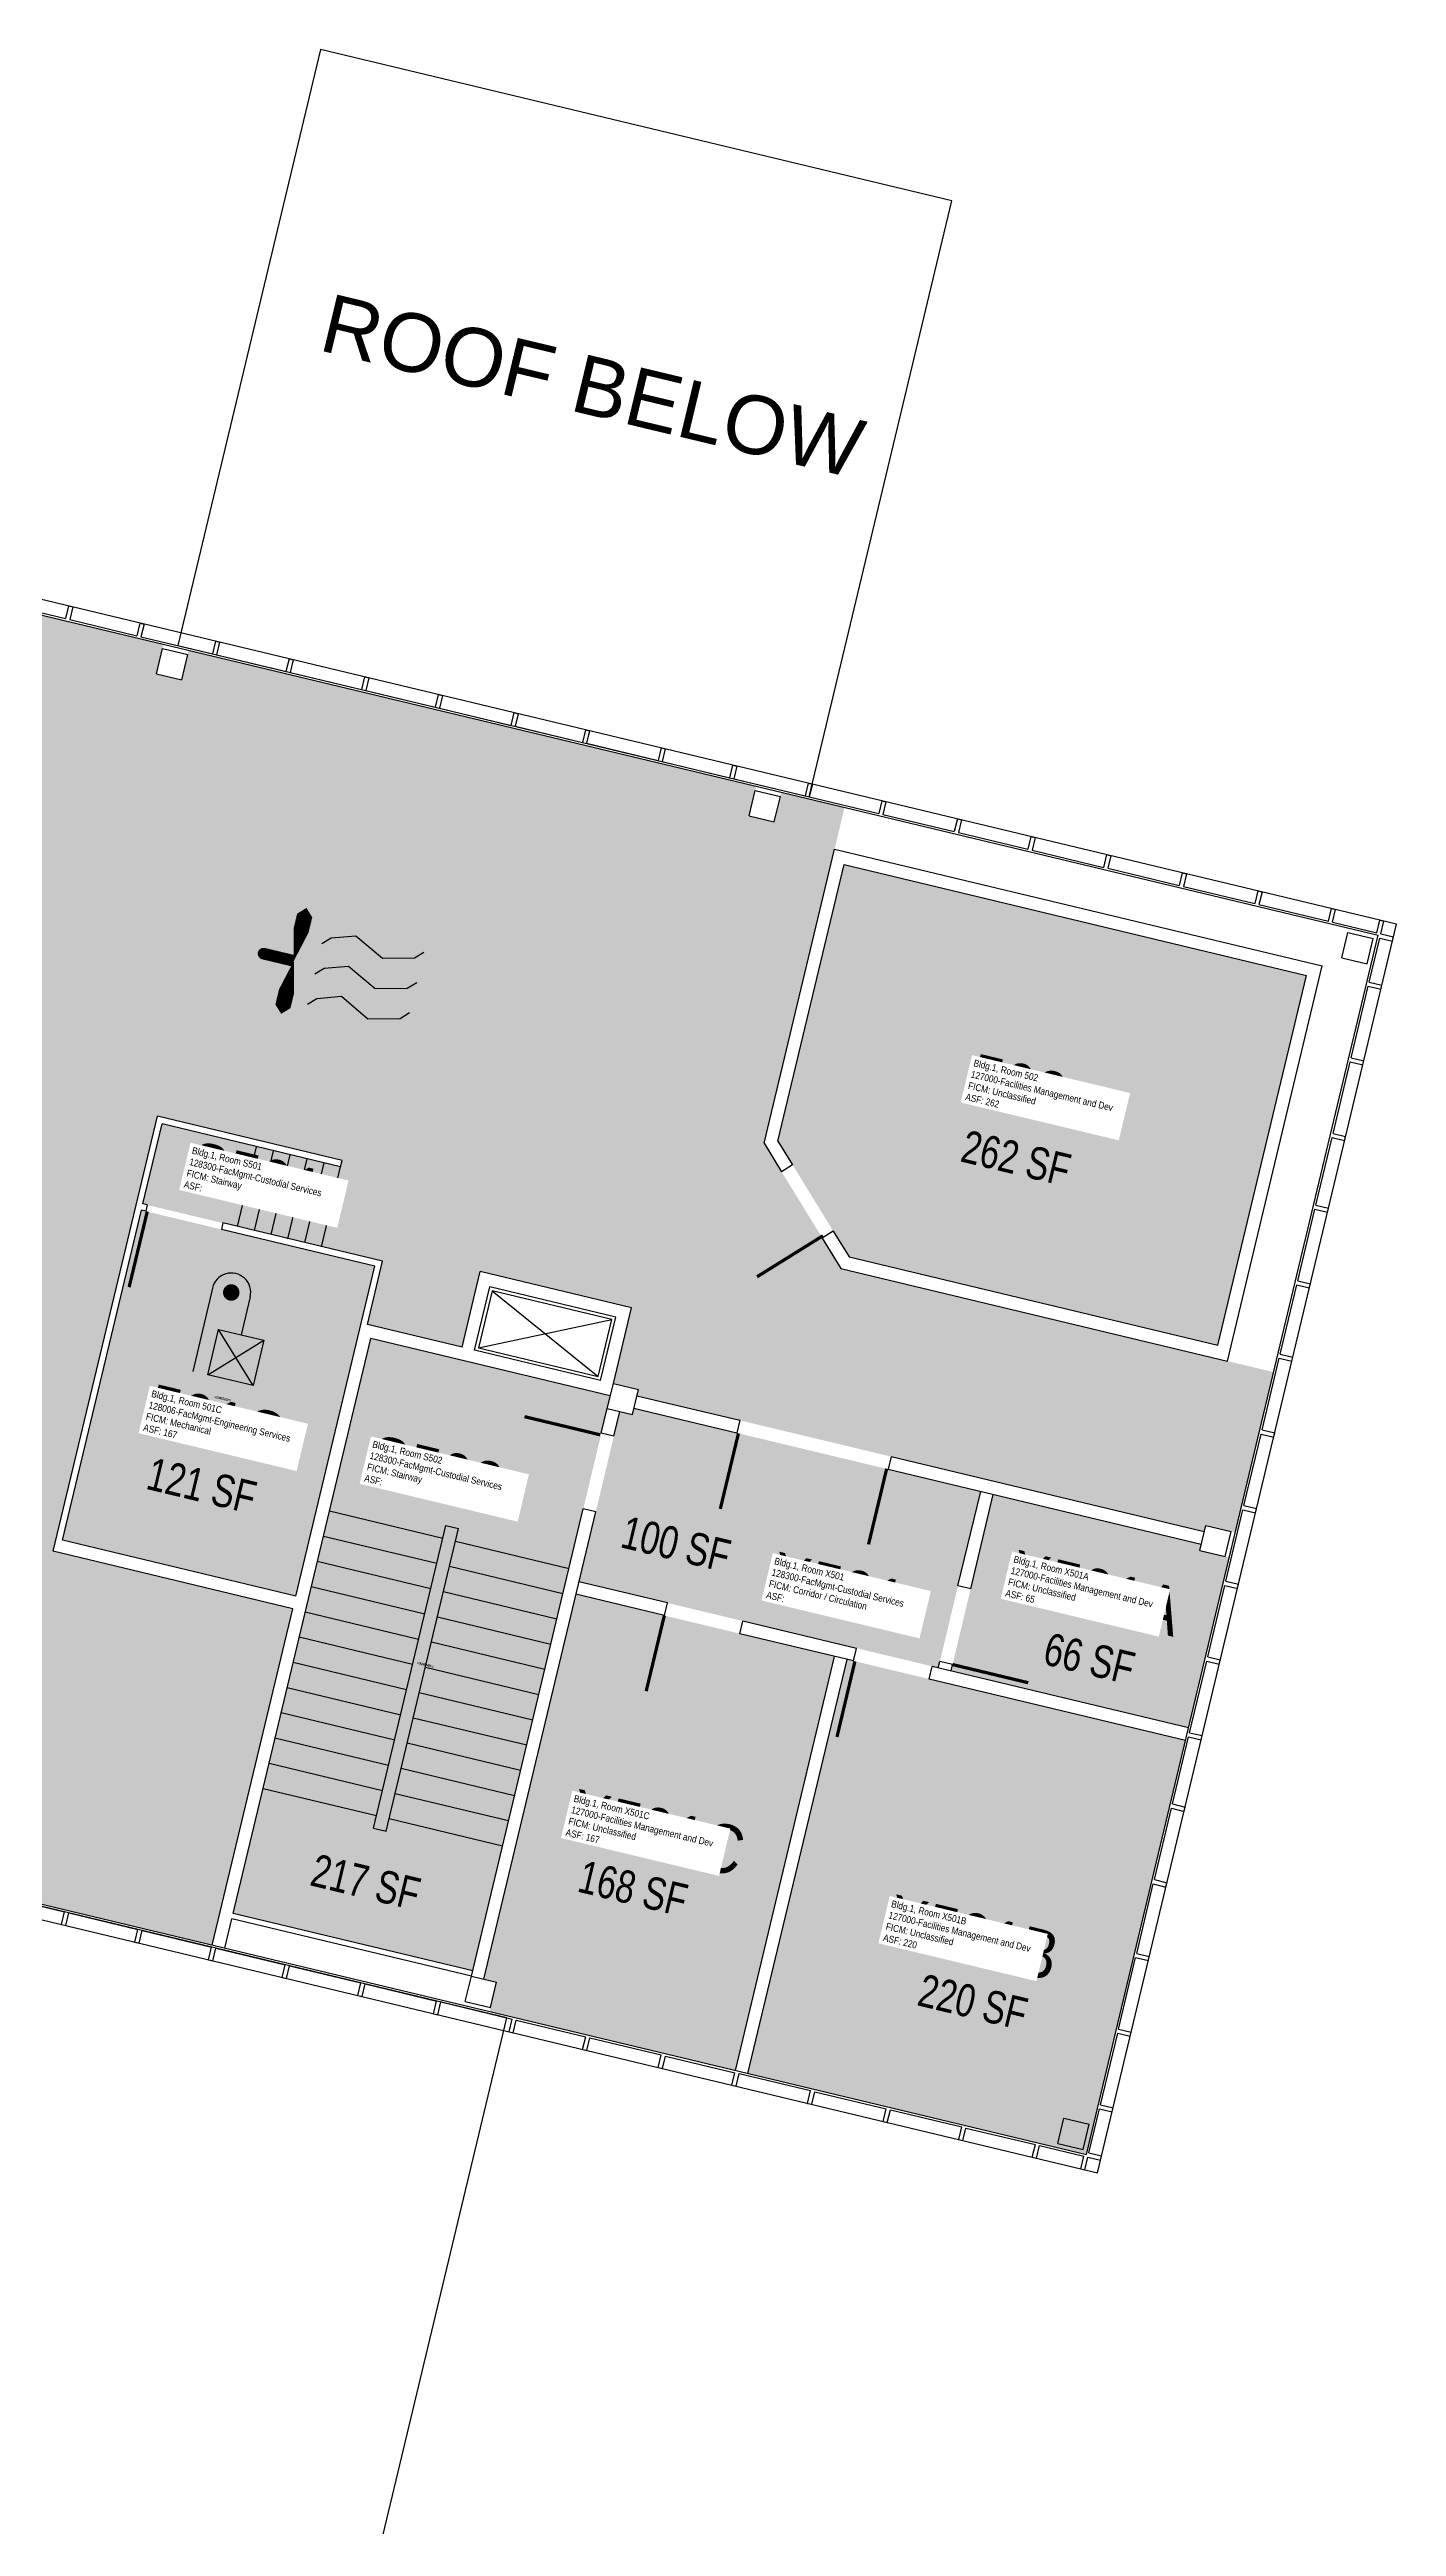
# Model space of a CAD drawing. Header units: inches. Extents: x 69220657 to 69222832, y 27675098 to 27677390.
# Drawn here: x 69222209 to 69222832, y 27676244 to 27677390 of the extents above; entities that cross this region are included whole.
import ezdxf
from ezdxf.enums import TextEntityAlignment as Align

# ---------------------------------------------------------------- set-up
doc = ezdxf.new("R2010")
doc.units = ezdxf.units.IN
doc.header["$LTSCALE"] = 100
doc.header["$MEASUREMENT"] = 0
doc.linetypes.add('DASHED2', pattern=[0.375, 0.25, -0.125])
doc.layers.get('0').update_dxf_attribs({"linetype": 'CONTINUOUS'})
for name, color, linetype in [('A-DOOR', 2, 'CONTINUOUS'), ('A-FLOR', 3, 'CONTINUOUS'), ('A-IDEN-ICON', 4, 'CONTINUOUS'), ('A-IDEN-RNUM', 7, 'CONTINUOUS'), ('A-IDEN-SNUM', 4, 'CONTINUOUS'), ('A-IDEN-VNUM', 4, 'CONTINUOUS'), ('A-MISC', 3, 'DASHED2'), ('A-ROOF', 2, 'CONTINUOUS'), ('A-WALL', 5, 'CONTINUOUS'), ('AREA-TEXT', 3, 'CONTINUOUS'), ('Rooms-Category-Color', 7, 'CONTINUOUS'), ('Rooms-College-Color', 7, 'CONTINUOUS'), ('Rooms-Department-Color', 7, 'CONTINUOUS'), ('Rooms-Division-Color', 7, 'CONTINUOUS'), ('Rooms-Information', 7, 'CONTINUOUS')]:
    doc.layers.add(name, color=color, linetype=linetype)
doc.styles.add('Arial', font='arial.ttf')
doc.styles.add('CP_AREA', font='arial.ttf', dxfattribs={"height": 15})
doc.styles.add('CP_ROOMSNUMBER', font='arial.ttf', dxfattribs={"height": 1})
doc.styles.add('CP_ROOMVNUMBER', font='arial.ttf', dxfattribs={"width": 0.85, "height": 0.075})

# ---------------------------------------------------------------- blocks, each defined once
blk = doc.blocks.new('CPMECH')
for p, q in [((0.005, 0.025), (0.015, 0.035)), ((0.015, 0.035), (0.045, 0.045)), ((0.045, 0.045), (0.085, 0.025)), ((0.085, 0.025), (0.125, 0.035)), ((0.125, 0.035), (0.135, 0.045)), ((0.015, -0.005), (0.045, 0.005)), ((0.045, 0.005), (0.085, -0.015)), ((0.125, -0.005), (0.135, 0.005)), ((0.005, -0.015), (0.015, -0.005)), ((0.085, -0.015), (0.125, -0.005)), ((0.005, -0.055), (0.015, -0.045)), ((0.015, -0.045), (0.045, -0.035)), ((0.045, -0.035), (0.085, -0.055)), ((0.085, -0.055), (0.125, -0.045)), ((0.125, -0.045), (0.135, -0.035))]:
    blk.add_line(p, q)
for points in [[(-0.025, -0.005, 0, 0.02, 0), (-0.025, 0.035, 0.02, 0.02, 0), (-0.025, 0.055, 0.02, 0, 0), (-0.025, 0.065, 0, 0, 0)], [(-0.025, -0.005, 0, 0.02, 0), (-0.025, -0.045, 0.02, 0.02, 0), (-0.025, -0.065, 0.02, 0, 0), (-0.025, -0.075, 0, 0, 0)]]:
    blk.add_lwpolyline(points, format="xyseb")
at = {"const_width": 0.0075}
blk.add_lwpolyline([(-0.0682, -0.0069, 1), (-0.0618, -0.0031, 1)], format="xyb", close=True, dxfattribs=at)
at = {"const_width": 0.015}
blk.add_lwpolyline([(-0.025, -0.005), (-0.065, -0.005)], dxfattribs=at)
blk = doc.blocks.new('CPELEV')
for p, q in [((-0.035, 0.03), (-0.035, -0.08)), ((0.015, 0.03), (0.015, -0.02)), ((0.045, -0.08), (-0.015, -0.02)), ((-0.015, -0.08), (0.045, -0.02)), ((-0.015, -0.02), (0.045, -0.02)), ((-0.015, -0.08), (-0.015, -0.02)), ((0.045, -0.02), (0.045, -0.08)), ((0.045, -0.08), (-0.015, -0.08))]:
    blk.add_line(p, q)
at = {"const_width": 0.0106}
blk.add_lwpolyline([(-0.0153, 0.03, 1), (-0.0047, 0.03, 1)], format="xyb", close=True, dxfattribs=at)
blk.add_arc((-0.01, 0.03), 0.025, 0, 180)

msp = doc.modelspace()

# ---------------------------------------------------------------- hatches: boundary and pattern name
at = {"layer": 'Rooms-Category-Color', "true_color": 0xadadad}
for points in [[(69222085.7, 27677156.8), (69222261.6, 27677114.5), (69222258.3, 27677100.9), (69222270, 27677098.1), (69222273.2, 27677111.7), (69222535.8, 27677048.9), (69222532.6, 27677035.3), (69222544.2, 27677032.5), (69222547.5, 27677046.1), (69222576.8, 27677039.1), (69222539.6, 27676883.8), (69222575.1, 27676825.9), (69222775.4, 27676777.9), (69222757.6, 27676703.8), (69222744, 27676707), (69222743.3, 27676704.1), (69222480.7, 27676767), (69222481.4, 27676769.9), (69222469.8, 27676772.7), (69222478.2, 27676807.7), (69222408.1, 27676824.5), (69222399.8, 27676789.5), (69222356, 27676800), (69222363, 27676829.2), (69222334.8, 27676835.9), (69222344.3, 27676875.8), (69222258.8, 27676896.3), (69222210.6, 27676694.9), (69222321.4, 27676668.4), (69222284.1, 27676512.8), (69222138.3, 27676547.6), (69222141.6, 27676561.3), (69222129.9, 27676564), (69222126.7, 27676550.4), (69221950.6, 27676592.5)], [(69222576.6, 27677012.7), (69222790.6, 27676961.4), (69222749.6, 27676790.3), (69222578.9, 27676831.2), (69222546, 27676884.8)], [(69222261, 27676892.7), (69222343.6, 27676872.9), (69222334.8, 27676835.9), (69222252.1, 27676855.7)], [(69222251.4, 27676852.8), (69222359.4, 27676826.9), (69222322.9, 27676674.2), (69222214.9, 27676700.1)], [(69222357.5, 27676793.5), (69222468.4, 27676766.9), (69222404.7, 27676500.9), (69222293.8, 27676527.5)], [(69222472.8, 27676759.7), (69222453.9, 27676680.9), (69222620.2, 27676641.1), (69222639.8, 27676722.7), (69222479.3, 27676761.2), (69222478.6, 27676758.3)], [(69222645.6, 27676721.3), (69222626.1, 27676639.7), (69222736, 27676613.3), (69222754.8, 27676692.1), (69222741.2, 27676695.4), (69222741.9, 27676698.3)], [(69222452.5, 27676675.1), (69222572.2, 27676646.4), (69222526.3, 27676454.8), (69222412.5, 27676482.1), (69222415.7, 27676495.7), (69222409.9, 27676497.1)], [(69222578, 27676645), (69222734.6, 27676607.5), (69222688.7, 27676415.9), (69222532.1, 27676453.4)]]:
    msp.add_hatch(color=253, dxfattribs=at).paths.add_polyline_path(points)
at = {"layer": 'Rooms-College-Color', "true_color": 0x80bc67}
for points in [[(69222085.7, 27677156.8), (69222261.6, 27677114.5), (69222258.3, 27677100.9), (69222270, 27677098.1), (69222273.2, 27677111.7), (69222535.8, 27677048.9), (69222532.6, 27677035.3), (69222544.2, 27677032.5), (69222547.5, 27677046.1), (69222576.8, 27677039.1), (69222539.6, 27676883.8), (69222575.1, 27676825.9), (69222775.4, 27676777.9), (69222757.6, 27676703.8), (69222744, 27676707), (69222743.3, 27676704.1), (69222480.7, 27676767), (69222481.4, 27676769.9), (69222469.8, 27676772.7), (69222478.2, 27676807.7), (69222408.1, 27676824.5), (69222399.8, 27676789.5), (69222356, 27676800), (69222363, 27676829.2), (69222334.8, 27676835.9), (69222344.3, 27676875.8), (69222258.8, 27676896.3), (69222210.6, 27676694.9), (69222321.4, 27676668.4), (69222284.1, 27676512.8), (69222138.3, 27676547.6), (69222141.6, 27676561.3), (69222129.9, 27676564), (69222126.7, 27676550.4), (69221950.6, 27676592.5)], [(69222576.6, 27677012.7), (69222790.6, 27676961.4), (69222749.6, 27676790.3), (69222578.9, 27676831.2), (69222546, 27676884.8)], [(69222251.4, 27676852.8), (69222359.4, 27676826.9), (69222322.9, 27676674.2), (69222214.9, 27676700.1)], [(69222645.6, 27676721.3), (69222626.1, 27676639.7), (69222736, 27676613.3), (69222754.8, 27676692.1), (69222741.2, 27676695.4), (69222741.9, 27676698.3)], [(69222452.5, 27676675.1), (69222572.2, 27676646.4), (69222526.3, 27676454.8), (69222412.5, 27676482.1), (69222415.7, 27676495.7), (69222409.9, 27676497.1)], [(69222578, 27676645), (69222734.6, 27676607.5), (69222688.7, 27676415.9), (69222532.1, 27676453.4)]]:
    msp.add_hatch(color=83, dxfattribs=at).paths.add_polyline_path(points)
at = {"layer": 'Rooms-College-Color', "true_color": 0xadadad}
for points in [[(69222261, 27676892.7), (69222343.6, 27676872.9), (69222334.8, 27676835.9), (69222252.1, 27676855.7)], [(69222357.5, 27676793.5), (69222468.4, 27676766.9), (69222404.7, 27676500.9), (69222293.8, 27676527.5)], [(69222472.8, 27676759.7), (69222453.9, 27676680.9), (69222620.2, 27676641.1), (69222639.8, 27676722.7), (69222479.3, 27676761.2), (69222478.6, 27676758.3)]]:
    msp.add_hatch(color=253, dxfattribs=at).paths.add_polyline_path(points)
at = {"layer": 'Rooms-Department-Color', "true_color": 0xacacac}
for points in [[(69222085.7, 27677156.8), (69222261.6, 27677114.5), (69222258.3, 27677100.9), (69222270, 27677098.1), (69222273.2, 27677111.7), (69222535.8, 27677048.9), (69222532.6, 27677035.3), (69222544.2, 27677032.5), (69222547.5, 27677046.1), (69222576.8, 27677039.1), (69222539.6, 27676883.8), (69222575.1, 27676825.9), (69222775.4, 27676777.9), (69222757.6, 27676703.8), (69222744, 27676707), (69222743.3, 27676704.1), (69222480.7, 27676767), (69222481.4, 27676769.9), (69222469.8, 27676772.7), (69222478.2, 27676807.7), (69222408.1, 27676824.5), (69222399.8, 27676789.5), (69222356, 27676800), (69222363, 27676829.2), (69222334.8, 27676835.9), (69222344.3, 27676875.8), (69222258.8, 27676896.3), (69222210.6, 27676694.9), (69222321.4, 27676668.4), (69222284.1, 27676512.8), (69222138.3, 27676547.6), (69222141.6, 27676561.3), (69222129.9, 27676564), (69222126.7, 27676550.4), (69221950.6, 27676592.5)], [(69222576.6, 27677012.7), (69222790.6, 27676961.4), (69222749.6, 27676790.3), (69222578.9, 27676831.2), (69222546, 27676884.8)], [(69222261, 27676892.7), (69222343.6, 27676872.9), (69222334.8, 27676835.9), (69222252.1, 27676855.7)], [(69222251.4, 27676852.8), (69222359.4, 27676826.9), (69222322.9, 27676674.2), (69222214.9, 27676700.1)], [(69222357.5, 27676793.5), (69222468.4, 27676766.9), (69222404.7, 27676500.9), (69222293.8, 27676527.5)], [(69222472.8, 27676759.7), (69222453.9, 27676680.9), (69222620.2, 27676641.1), (69222639.8, 27676722.7), (69222479.3, 27676761.2), (69222478.6, 27676758.3)], [(69222645.6, 27676721.3), (69222626.1, 27676639.7), (69222736, 27676613.3), (69222754.8, 27676692.1), (69222741.2, 27676695.4), (69222741.9, 27676698.3)], [(69222452.5, 27676675.1), (69222572.2, 27676646.4), (69222526.3, 27676454.8), (69222412.5, 27676482.1), (69222415.7, 27676495.7), (69222409.9, 27676497.1)], [(69222578, 27676645), (69222734.6, 27676607.5), (69222688.7, 27676415.9), (69222532.1, 27676453.4)]]:
    msp.add_hatch(color=253, dxfattribs=at).paths.add_polyline_path(points)
at = {"layer": 'Rooms-Division-Color', "true_color": 0xadadad}
for points in [[(69222085.7, 27677156.8), (69222261.6, 27677114.5), (69222258.3, 27677100.9), (69222270, 27677098.1), (69222273.2, 27677111.7), (69222535.8, 27677048.9), (69222532.6, 27677035.3), (69222544.2, 27677032.5), (69222547.5, 27677046.1), (69222576.8, 27677039.1), (69222539.6, 27676883.8), (69222575.1, 27676825.9), (69222775.4, 27676777.9), (69222757.6, 27676703.8), (69222744, 27676707), (69222743.3, 27676704.1), (69222480.7, 27676767), (69222481.4, 27676769.9), (69222469.8, 27676772.7), (69222478.2, 27676807.7), (69222408.1, 27676824.5), (69222399.8, 27676789.5), (69222356, 27676800), (69222363, 27676829.2), (69222334.8, 27676835.9), (69222344.3, 27676875.8), (69222258.8, 27676896.3), (69222210.6, 27676694.9), (69222321.4, 27676668.4), (69222284.1, 27676512.8), (69222138.3, 27676547.6), (69222141.6, 27676561.3), (69222129.9, 27676564), (69222126.7, 27676550.4), (69221950.6, 27676592.5)], [(69222576.6, 27677012.7), (69222790.6, 27676961.4), (69222749.6, 27676790.3), (69222578.9, 27676831.2), (69222546, 27676884.8)], [(69222261, 27676892.7), (69222343.6, 27676872.9), (69222334.8, 27676835.9), (69222252.1, 27676855.7)], [(69222251.4, 27676852.8), (69222359.4, 27676826.9), (69222322.9, 27676674.2), (69222214.9, 27676700.1)], [(69222357.5, 27676793.5), (69222468.4, 27676766.9), (69222404.7, 27676500.9), (69222293.8, 27676527.5)], [(69222472.8, 27676759.7), (69222453.9, 27676680.9), (69222620.2, 27676641.1), (69222639.8, 27676722.7), (69222479.3, 27676761.2), (69222478.6, 27676758.3)], [(69222645.6, 27676721.3), (69222626.1, 27676639.7), (69222736, 27676613.3), (69222754.8, 27676692.1), (69222741.2, 27676695.4), (69222741.9, 27676698.3)], [(69222452.5, 27676675.1), (69222572.2, 27676646.4), (69222526.3, 27676454.8), (69222412.5, 27676482.1), (69222415.7, 27676495.7), (69222409.9, 27676497.1)], [(69222578, 27676645), (69222734.6, 27676607.5), (69222688.7, 27676415.9), (69222532.1, 27676453.4)]]:
    msp.add_hatch(color=253, dxfattribs=at).paths.add_polyline_path(points)

# ---------------------------------------------------------------- linework, layer by layer
at = {"layer": 'A-DOOR'}
for points in [[(69222566.8, 27676841, 1.5, 1.5, 0), (69222536.3, 27676822, 0, 0, 0), (69222535.9, 27676822.7, 0, 0, -0.414214), (69222549.5, 27676871.8, 0, 0, -0.414214)], [(69222254.1, 27676852.2, 1.5, 1.5, 0), (69222245.7, 27676817.2, 0, 0, 0), (69222246.4, 27676817, 0, 0, 0.414214), (69222288.7, 27676845.4, 0, 0, 0.414214)], [(69222463.7, 27676748.9, 1.5, 1.5, 0), (69222428.7, 27676757.3, 0, 0, 0), (69222428.5, 27676756.6, 0, 0, 0.399441), (69222455.2, 27676714.7, 0, 0, 0.414214)], [(69222527.7, 27676749.6, 1.5, 1.5, 0), (69222519.3, 27676714.6, 0, 0, 0), (69222520.1, 27676714.4, 0, 0, 0.414214), (69222562.4, 27676742.8, 0, 0, 0.414214)], [(69222596.3, 27676733.2, 1.5, 1.5, 0), (69222587.9, 27676698.2, 0, 0, 0), (69222587.2, 27676698.3, 0, 0, -0.414214), (69222562.4, 27676742.8, 0, 0, -0.414214)], [(69222626.8, 27676642.6, 1.5, 1.5, 0), (69222661.8, 27676634.2, 0, 0, 0), (69222662, 27676634.9, 0, 0, 0.387439), (69222635.2, 27676677.6, 0, 0, 0.414214)], [(69222493.4, 27676665.3, 1.5, 1.5, 0), (69222485, 27676630.3, 0, 0, 0), (69222485.7, 27676630.1, 0, 0, 0.387439), (69222528.4, 27676656.9, 0, 0, 0.414214)], [(69222581.6, 27676644.1, 1.5, 1.5, 0), (69222573.3, 27676609.1, 0, 0, 0), (69222574, 27676608.9, 0, 0, 0.402069), (69222616, 27676635.9, 0, 0, 0.414214)]]:
    msp.add_lwpolyline(points, format="xyseb", dxfattribs=at)
at = {"layer": 'A-FLOR'}
for p, q in [((69222295.9, 27676845.2), (69222304.7, 27676882.2)), ((69222303.7, 27676843.4), (69222312.5, 27676880.3)), ((69222311.4, 27676841.5), (69222320.3, 27676878.5)), ((69222319.2, 27676839.6), (69222328.1, 27676876.6)), ((69222327, 27676837.8), (69222335.9, 27676874.7)), ((69222334.8, 27676835.9), (69222343.6, 27676872.9)), ((69222413.7, 27676815.5), (69222407.4, 27676789.2)), ((69222469.1, 27676802.2), (69222413.7, 27676815.5)), ((69222413.7, 27676815.5), (69222462.8, 27676775.9)), ((69222407.4, 27676789.2), (69222469.1, 27676802.2)), ((69222462.8, 27676775.9), (69222469.1, 27676802.2)), ((69222407.4, 27676789.2), (69222462.8, 27676775.9)), ((69222338.4, 27676713.7), (69222390.9, 27676701.1)), ((69222335.6, 27676702), (69222388.1, 27676689.5)), ((69222358.8, 27676566.9), (69222392.3, 27676707)), ((69222364.6, 27676565.5), (69222398.2, 27676705.6)), ((69222392.3, 27676707), (69222398.2, 27676705.6)), ((69222332.8, 27676690.4), (69222385.3, 27676677.8)), ((69222396.8, 27676699.7), (69222449.3, 27676687.1)), ((69222330, 27676678.7), (69222382.5, 27676666.1)), ((69222394, 27676688.1), (69222446.5, 27676675.5)), ((69222327.2, 27676667), (69222379.7, 27676654.4)), ((69222391.2, 27676676.4), (69222443.7, 27676663.8)), ((69222324.4, 27676655.4), (69222376.9, 27676642.8)), ((69222388.4, 27676664.7), (69222440.9, 27676652.1)), ((69222321.6, 27676643.7), (69222374.1, 27676631.1)), ((69222385.6, 27676653.1), (69222438.1, 27676640.5)), ((69222318.8, 27676632), (69222371.4, 27676619.4)), ((69222382.8, 27676641.4), (69222435.3, 27676628.8)), ((69222380, 27676629.7), (69222432.5, 27676617.1)), ((69222316, 27676620.4), (69222368.6, 27676607.8)), ((69222377.2, 27676618), (69222429.7, 27676605.5)), ((69222313.2, 27676608.7), (69222365.8, 27676596.1)), ((69222374.4, 27676606.4), (69222426.9, 27676593.8)), ((69222310.5, 27676597), (69222363, 27676584.4)), ((69222371.6, 27676594.7), (69222424.1, 27676582.1)), ((69222307.7, 27676585.3), (69222360.2, 27676572.8)), ((69222368.8, 27676583), (69222421.3, 27676570.5)), ((69222358.8, 27676566.9), (69222364.6, 27676565.5)), ((69222366, 27676571.4), (69222418.5, 27676558.8))]:
    msp.add_line(p, q, dxfattribs=at)
at = {"layer": 'A-ROOF'}
for points in [[(69222560.5, 27677044.1), (69222626.5, 27677319.8), (69222334.3, 27677389.8), (69222268.3, 27677114.1)], [(69221293.5, 27676743), (69222693.8, 27676407.5), (69222832.2, 27676985.1), (69221431.9, 27677320.6)]]:
    msp.add_lwpolyline(points, close=True, dxfattribs=at)
msp.add_lwpolyline([(69222294.6, 27675953.5), (69222420.5, 27676479.1), (69221300.7, 27676747.4), (69221436.3, 27677313.4), (69221327.4, 27677339.5), (69221284.4, 27677160.1), (69221078.2, 27677209.4), (69221075.7, 27677198.7), (69221111.2, 27677190.2), (69220694.8, 27675452.4)], dxfattribs=at)
at = {"layer": 'A-WALL'}
for p, q in [((69221437, 27677312.2), (69222823.8, 27676980)), ((69222183.2, 27677134.5), (69222216.2, 27677126.5)), ((69222217.6, 27677132.4), (69222216.2, 27677126.5)), ((69222217.6, 27677132.4), (69222219.6, 27677131.9)), ((69222219.6, 27677131.9), (69222218.2, 27677126.1)), ((69222218.2, 27677126.1), (69222249.3, 27677118.6)), ((69222250.7, 27677124.4), (69222249.3, 27677118.6)), ((69222250.7, 27677124.4), (69222252.6, 27677124)), ((69222252.6, 27677124), (69222251.2, 27677118.1)), ((69222251.2, 27677118.1), (69222284.3, 27677110.2)), ((69222285.7, 27677116.1), (69222284.3, 27677110.2)), ((69222285.7, 27677116.1), (69222287.6, 27677115.6)), ((69222287.6, 27677115.6), (69222286.2, 27677109.8)), ((69222258.4, 27677101), (69222261.2, 27677112.7)), ((69222261.2, 27677112.7), (69222272.9, 27677109.9)), ((69222270.1, 27677098.2), (69222272.9, 27677109.9)), ((69222286.2, 27677109.8), (69222318.3, 27677102.1)), ((69222319.7, 27677107.9), (69222318.3, 27677102.1)), ((69222319.7, 27677107.9), (69222321.7, 27677107.4)), ((69222321.7, 27677107.4), (69222320.3, 27677101.6)), ((69222258.4, 27677101), (69222270.1, 27677098.2)), ((69222320.3, 27677101.6), (69222353.3, 27677093.7)), ((69222354.7, 27677099.5), (69222353.3, 27677093.7)), ((69222354.7, 27677099.5), (69222356.7, 27677099.1)), ((69222356.7, 27677099.1), (69222355.3, 27677093.2)), ((69222355.3, 27677093.2), (69222387.4, 27677085.5)), ((69222388.8, 27677091.4), (69222387.4, 27677085.5)), ((69222388.8, 27677091.4), (69222390.7, 27677090.9)), ((69222390.7, 27677090.9), (69222389.3, 27677085.1)), ((69222389.3, 27677085.1), (69222422.4, 27677077.1)), ((69222423.8, 27677083), (69222422.4, 27677077.1)), ((69222423.8, 27677083), (69222425.7, 27677082.5)), ((69222425.7, 27677082.5), (69222424.3, 27677076.7)), ((69222424.3, 27677076.7), (69222455.5, 27677069.2)), ((69222456.9, 27677075.1), (69222455.5, 27677069.2)), ((69222456.9, 27677075.1), (69222458.8, 27677074.6)), ((69222458.8, 27677074.6), (69222457.4, 27677068.8)), ((69222457.4, 27677068.8), (69222490.5, 27677060.8)), ((69222491.9, 27677066.7), (69222490.5, 27677060.8)), ((69222491.9, 27677066.7), (69222493.8, 27677066.2)), ((69222493.8, 27677066.2), (69222492.4, 27677060.4)), ((69222492.4, 27677060.4), (69222523.5, 27677052.9)), ((69222524.9, 27677058.7), (69222523.5, 27677052.9)), ((69222524.9, 27677058.7), (69222526.9, 27677058.3)), ((69222526.9, 27677058.3), (69222525.5, 27677052.4)), ((69222525.5, 27677052.4), (69222558.5, 27677044.5)), ((69222532.7, 27677035.3), (69222535.5, 27677047)), ((69222535.5, 27677047), (69222547.1, 27677044.2)), ((69222559.9, 27677050.4), (69222558.5, 27677044.5)), ((69222559.9, 27677050.4), (69222561.9, 27677049.9)), ((69222561.9, 27677049.9), (69222560.5, 27677044.1)), ((69222532.7, 27677035.3), (69222544.3, 27677032.5)), ((69222544.3, 27677032.5), (69222547.1, 27677044.2)), ((69222560.5, 27677044.1), (69222592.6, 27677036.4)), ((69222594, 27677042.2), (69222592.6, 27677036.4)), ((69222594, 27677042.2), (69222595.9, 27677041.7)), ((69222595.9, 27677041.7), (69222594.5, 27677035.9)), ((69222594.5, 27677035.9), (69222627.6, 27677028)), ((69222629, 27677033.8), (69222627.6, 27677028)), ((69222629, 27677033.8), (69222630.9, 27677033.4)), ((69222630.9, 27677033.4), (69222629.5, 27677027.5)), ((69222629.5, 27677027.5), (69222661.6, 27677019.8)), ((69222663, 27677025.7), (69222661.6, 27677019.8)), ((69222663, 27677025.7), (69222665, 27677025.2)), ((69222665, 27677025.2), (69222663.6, 27677019.4)), ((69222539.6, 27676883.8), (69222572.2, 27677019.9)), ((69222546, 27676884.8), (69222576.6, 27677012.7)), ((69222572.2, 27677019.9), (69222797.8, 27676965.9)), ((69222576.6, 27677012.7), (69222790.6, 27676961.4)), ((69222663.6, 27677019.4), (69222696.6, 27677011.4)), ((69222698, 27677017.3), (69222696.6, 27677011.4)), ((69222698, 27677017.3), (69222700, 27677016.8)), ((69222700, 27677016.8), (69222698.6, 27677011)), ((69222698.6, 27677011), (69222731.6, 27677003.1)), ((69222733, 27677008.9), (69222731.6, 27677003.1)), ((69222733, 27677008.9), (69222735, 27677008.4)), ((69222735, 27677008.4), (69222733.6, 27677002.6)), ((69222733.6, 27677002.6), (69222766.7, 27676994.7)), ((69222768, 27677000.5), (69222766.7, 27676994.7)), ((69222768, 27677000.5), (69222770, 27677000)), ((69222770, 27677000), (69222768.6, 27676994.2)), ((69222768.6, 27676994.2), (69222800.7, 27676986.5)), ((69222800.7, 27676986.5), (69222802.1, 27676992.4)), ((69222802.1, 27676992.4), (69222804, 27676991.9)), ((69222802.6, 27676986.1), (69222804, 27676991.9)), ((69222688.7, 27676415.9), (69222823.8, 27676980)), ((69222802.6, 27676986.1), (69222823.1, 27676981.2)), ((69222806.9, 27676969.6), (69222809.7, 27676981.3)), ((69222809.7, 27676981.3), (69222821.4, 27676978.5)), ((69222818.6, 27676966.8), (69222821.4, 27676978.5)), ((69222819.6, 27676958.3), (69222824.5, 27676978.7)), ((69222823.1, 27676981.2), (69222824.5, 27676987)), ((69222824.5, 27676987), (69222826.4, 27676986.5)), ((69222824.5, 27676978.7), (69222830.4, 27676977.3)), ((69222825, 27676980.7), (69222826.4, 27676986.5)), ((69222825, 27676980.7), (69222830.8, 27676979.3)), ((69222830.4, 27676977.3), (69222830.8, 27676979.3)), ((69222754, 27676783), (69222797.8, 27676965.9)), ((69222806.9, 27676969.6), (69222818.6, 27676966.8)), ((69222749.6, 27676790.3), (69222790.6, 27676961.4)), ((69222811.3, 27676923.3), (69222819.2, 27676956.4)), ((69222819.2, 27676956.4), (69222825, 27676955)), ((69222819.6, 27676958.3), (69222825.5, 27676956.9)), ((69222825, 27676955), (69222825.5, 27676956.9)), ((69222802.9, 27676888.3), (69222810.8, 27676921.4)), ((69222810.8, 27676921.4), (69222816.6, 27676920)), ((69222811.3, 27676923.3), (69222817.1, 27676921.9)), ((69222816.6, 27676920), (69222817.1, 27676921.9)), ((69222210.5, 27676695), (69222258.8, 27676896.3)), ((69222344.3, 27676875.8), (69222258.8, 27676896.3)), ((69222252.1, 27676855.7), (69222261, 27676892.7)), ((69222343.6, 27676872.9), (69222261, 27676892.7)), ((69222546, 27676884.8), (69222552.7, 27676873.8)), ((69222794.9, 27676855.2), (69222802.4, 27676886.4)), ((69222802.4, 27676886.4), (69222808.2, 27676885)), ((69222802.9, 27676888.3), (69222808.7, 27676886.9)), ((69222808.2, 27676885), (69222808.7, 27676886.9)), ((69222343.6, 27676872.9), (69222344.3, 27676875.8)), ((69222539.6, 27676883.8), (69222547.6, 27676870.6)), ((69222552.7, 27676873.8), (69222547.6, 27676870.6)), ((69222214.8, 27676700.1), (69222251.4, 27676852.8)), ((69222253.4, 27676852.3), (69222251.4, 27676852.8)), ((69222254.1, 27676855.3), (69222252.1, 27676855.7)), ((69222254.1, 27676855.3), (69222253.4, 27676852.3)), ((69222786.6, 27676820.2), (69222794.5, 27676853.3)), ((69222794.5, 27676853.3), (69222800.3, 27676851.9)), ((69222794.9, 27676855.2), (69222800.8, 27676853.8)), ((69222800.3, 27676851.9), (69222800.8, 27676853.8)), ((69222289.1, 27676846.9), (69222288.4, 27676843.9)), ((69222359.4, 27676826.9), (69222288.4, 27676843.9)), ((69222363, 27676829.2), (69222289.1, 27676846.9)), ((69222571.6, 27676843.1), (69222566.5, 27676839.9)), ((69222566.5, 27676839.9), (69222575.1, 27676825.9)), ((69222571.6, 27676843.1), (69222578.9, 27676831.2)), ((69222322.8, 27676674.3), (69222359.4, 27676826.9)), ((69222356, 27676800), (69222363, 27676829.2)), ((69222578.9, 27676831.2), (69222749.6, 27676790.3)), ((69222399.8, 27676789.5), (69222408.1, 27676824.5)), ((69222405.6, 27676788.1), (69222412.6, 27676817.3)), ((69222478.2, 27676807.7), (69222408.1, 27676824.5)), ((69222470.9, 27676803.3), (69222412.6, 27676817.3)), ((69222575.1, 27676825.9), (69222754, 27676783)), ((69222778.4, 27676786.2), (69222786.1, 27676818.3)), ((69222786.1, 27676818.3), (69222791.9, 27676816.9)), ((69222786.6, 27676820.2), (69222792.4, 27676818.8)), ((69222791.9, 27676816.9), (69222792.4, 27676818.8)), ((69222469.8, 27676772.7), (69222478.2, 27676807.7)), ((69222293.8, 27676527.5), (69222357.5, 27676793.5)), ((69222399.8, 27676789.5), (69222356, 27676800)), ((69222468.4, 27676766.9), (69222357.5, 27676793.5)), ((69222463.9, 27676774.1), (69222470.9, 27676803.3)), ((69222463.9, 27676774.1), (69222405.6, 27676788.1)), ((69222770, 27676751.2), (69222777.9, 27676784.3)), ((69222777.9, 27676784.3), (69222783.8, 27676782.9)), ((69222778.4, 27676786.2), (69222784.2, 27676784.8)), ((69222783.8, 27676782.9), (69222784.2, 27676784.8)), ((69222467, 27676761.1), (69222469.8, 27676772.7)), ((69222469.8, 27676772.7), (69222481.4, 27676769.9)), ((69222478.6, 27676758.3), (69222481.4, 27676769.9)), ((69222464.2, 27676749.6), (69222467, 27676761.1)), ((69222467, 27676761.1), (69222478.6, 27676758.3)), ((69222470.1, 27676748.2), (69222472.8, 27676759.7)), ((69222479.3, 27676761.2), (69222527, 27676749.8)), ((69222480.7, 27676767), (69222528.4, 27676755.6)), ((69221301.9, 27676748.1), (69222688.7, 27676415.9)), ((69222470.1, 27676748.2), (69222464.2, 27676749.6)), ((69222528.4, 27676755.6), (69222527, 27676749.8)), ((69222761.6, 27676716.2), (69222769.6, 27676749.2)), ((69222769.6, 27676749.2), (69222775.4, 27676747.8)), ((69222770, 27676751.2), (69222775.9, 27676749.8)), ((69222775.4, 27676747.8), (69222775.9, 27676749.8)), ((69222598.4, 27676738.8), (69222597, 27676733)), ((69222598.4, 27676738.8), (69222743.3, 27676704.1)), ((69222597, 27676733), (69222741.9, 27676698.3)), ((69222404.1, 27676498.5), (69222455.8, 27676714.6)), ((69222409.9, 27676497.1), (69222461.7, 27676713.2)), ((69222461.7, 27676713.2), (69222455.8, 27676714.6)), ((69222629.3, 27676679), (69222639.8, 27676722.7)), ((69222635.2, 27676677.6), (69222645.6, 27676721.3)), ((69222753.2, 27676681.2), (69222761.2, 27676714.2)), ((69222761.2, 27676714.2), (69222767, 27676712.8)), ((69222761.6, 27676716.2), (69222767.5, 27676714.8)), ((69222767, 27676712.8), (69222767.5, 27676714.8)), ((69222741.2, 27676695.4), (69222744, 27676707)), ((69222744, 27676707), (69222755.7, 27676704.2)), ((69222752.9, 27676692.6), (69222755.7, 27676704.2)), ((69222321.4, 27676668.4), (69222210.5, 27676695)), ((69222322.8, 27676674.3), (69222214.8, 27676700.1)), ((69222741.2, 27676695.4), (69222752.9, 27676692.6)), ((69222494.8, 27676671.1), (69222453.9, 27676680.9)), ((69222635.2, 27676677.6), (69222629.3, 27676679)), ((69222744.9, 27676646.2), (69222752.8, 27676679.2)), ((69222752.8, 27676679.2), (69222758.6, 27676677.8)), ((69222753.2, 27676681.2), (69222759.1, 27676679.8)), ((69222758.6, 27676677.8), (69222759.1, 27676679.8)), ((69222284.1, 27676512.8), (69222321.4, 27676668.4)), ((69222493.4, 27676665.3), (69222452.5, 27676675.1)), ((69222493.4, 27676665.3), (69222494.8, 27676671.1)), ((69222528.4, 27676656.9), (69222529.8, 27676662.7)), ((69222580.9, 27676644.3), (69222528.4, 27676656.9)), ((69222582.3, 27676650.1), (69222529.8, 27676662.7)), ((69222526.3, 27676454.8), (69222572.2, 27676646.4)), ((69222532.1, 27676453.4), (69222578, 27676645)), ((69222580.9, 27676644.3), (69222582.3, 27676650.1)), ((69222620.2, 27676641.1), (69222620.9, 27676644)), ((69222626.8, 27676642.6), (69222620.9, 27676644)), ((69222736.5, 27676611.1), (69222744.4, 27676644.2)), ((69222744.4, 27676644.2), (69222750.2, 27676642.8)), ((69222744.9, 27676646.2), (69222750.7, 27676644.8)), ((69222750.2, 27676642.8), (69222750.7, 27676644.8)), ((69222615.9, 27676635.9), (69222617.3, 27676641.7)), ((69222734.6, 27676607.5), (69222615.9, 27676635.9)), ((69222736, 27676613.3), (69222617.3, 27676641.7)), ((69222626.1, 27676639.7), (69222626.8, 27676642.6)), ((69222728.5, 27676578.1), (69222736, 27676609.2)), ((69222736, 27676609.2), (69222741.8, 27676607.8)), ((69222736.5, 27676611.1), (69222742.3, 27676609.8)), ((69222741.8, 27676607.8), (69222742.3, 27676609.8)), ((69222720.2, 27676543.1), (69222728.1, 27676576.1)), ((69222728.1, 27676576.1), (69222733.9, 27676574.7)), ((69222728.5, 27676578.1), (69222734.4, 27676576.7)), ((69222733.9, 27676574.7), (69222734.4, 27676576.7)), ((69222712, 27676509), (69222719.7, 27676541.1)), ((69222719.7, 27676541.1), (69222725.5, 27676539.7)), ((69222720.2, 27676543.1), (69222726, 27676541.7)), ((69222725.5, 27676539.7), (69222726, 27676541.7)), ((69222183.7, 27676535.9), (69222215.8, 27676528.2)), ((69222214.4, 27676522.3), (69222215.8, 27676528.2)), ((69222214.4, 27676522.3), (69222216.4, 27676521.9)), ((69222216.4, 27676521.9), (69222217.8, 27676527.7)), ((69222217.8, 27676527.7), (69222249.8, 27676520)), ((69222248.4, 27676514.2), (69222249.8, 27676520)), ((69222250.4, 27676513.7), (69222251.8, 27676519.5)), ((69222251.8, 27676519.5), (69222283.9, 27676511.9)), ((69222290, 27676511.4), (69222293.2, 27676525)), ((69222404.1, 27676498.5), (69222293.2, 27676525)), ((69222404.7, 27676500.9), (69222293.8, 27676527.5)), ((69222248.4, 27676514.2), (69222250.4, 27676513.7)), ((69222282.5, 27676506), (69222283.9, 27676511.9)), ((69222282.5, 27676506), (69222284.4, 27676505.6)), ((69222284.4, 27676505.6), (69222285.8, 27676511.4)), ((69222285.8, 27676511.4), (69222317.9, 27676503.7)), ((69222703.6, 27676474), (69222711.5, 27676507.1)), ((69222711.5, 27676507.1), (69222717.4, 27676505.7)), ((69222712, 27676509), (69222717.8, 27676507.6)), ((69222717.4, 27676505.7), (69222717.8, 27676507.6)), ((69222316.5, 27676497.9), (69222317.9, 27676503.7)), ((69222316.5, 27676497.9), (69222318.5, 27676497.4)), ((69222318.5, 27676497.4), (69222319.9, 27676503.2)), ((69222319.9, 27676503.2), (69222352.9, 27676495.3)), ((69222351.5, 27676489.5), (69222352.9, 27676495.3)), ((69222353.5, 27676489), (69222354.9, 27676494.9)), ((69222354.9, 27676494.9), (69222387.9, 27676486.9)), ((69222401.3, 27676486.8), (69222404.1, 27676498.5)), ((69222404.1, 27676498.5), (69222415.7, 27676495.7)), ((69222412.9, 27676484), (69222415.7, 27676495.7)), ((69222351.5, 27676489.5), (69222353.5, 27676489)), ((69222386.5, 27676481.1), (69222387.9, 27676486.9)), ((69222388.5, 27676480.6), (69222389.9, 27676486.5)), ((69222389.9, 27676486.5), (69222422.9, 27676478.5)), ((69222401.3, 27676486.8), (69222412.9, 27676484)), ((69222386.5, 27676481.1), (69222388.5, 27676480.6)), ((69222421.6, 27676472.7), (69222422.9, 27676478.5)), ((69222421.6, 27676472.7), (69222423.5, 27676472.2)), ((69222423.5, 27676472.2), (69222424.9, 27676478.1)), ((69222424.9, 27676478.1), (69222457, 27676470.4)), ((69222695.2, 27676439), (69222703.2, 27676472.1)), ((69222703.2, 27676472.1), (69222709, 27676470.7)), ((69222703.6, 27676474), (69222709.5, 27676472.6)), ((69222709, 27676470.7), (69222709.5, 27676472.6)), ((69222455.6, 27676464.6), (69222457, 27676470.4)), ((69222455.6, 27676464.6), (69222457.5, 27676464.1)), ((69222457.5, 27676464.1), (69222458.9, 27676469.9)), ((69222458.9, 27676469.9), (69222492, 27676462)), ((69222490.6, 27676456.2), (69222492, 27676462)), ((69222492.5, 27676455.7), (69222493.9, 27676461.5)), ((69222493.9, 27676461.5), (69222526, 27676453.8)), ((69222490.6, 27676456.2), (69222492.5, 27676455.7)), ((69222524.6, 27676448), (69222526, 27676453.8)), ((69222526.6, 27676447.5), (69222528, 27676453.4)), ((69222528, 27676453.4), (69222561, 27676445.5)), ((69222524.6, 27676448), (69222526.6, 27676447.5)), ((69222559.6, 27676439.6), (69222561, 27676445.5)), ((69222559.6, 27676439.6), (69222561.6, 27676439.2)), ((69222561.6, 27676439.2), (69222563, 27676445)), ((69222563, 27676445), (69222596.1, 27676437.1)), ((69222594.7, 27676431.2), (69222596.1, 27676437.1)), ((69222689.9, 27676416.7), (69222694.8, 27676437.1)), ((69222694.8, 27676437.1), (69222700.6, 27676435.7)), ((69222695.2, 27676439), (69222701.1, 27676437.6)), ((69222700.6, 27676435.7), (69222701.1, 27676437.6)), ((69222594.7, 27676431.2), (69222596.6, 27676430.8)), ((69222596.6, 27676430.8), (69222598, 27676436.6)), ((69222598, 27676436.6), (69222631.1, 27676428.7)), ((69222629.7, 27676422.9), (69222631.1, 27676428.7)), ((69222631.6, 27676422.4), (69222633, 27676428.2)), ((69222633, 27676428.2), (69222665.1, 27676420.5)), ((69222675.5, 27676421.1), (69222678.3, 27676432.8)), ((69222678.3, 27676432.8), (69222690, 27676430)), ((69222687.2, 27676418.3), (69222690, 27676430)), ((69222629.7, 27676422.9), (69222631.6, 27676422.4)), ((69222663.7, 27676414.7), (69222665.1, 27676420.5)), ((69222663.7, 27676414.7), (69222665.6, 27676414.2)), ((69222665.6, 27676414.2), (69222667, 27676420.1)), ((69222667, 27676420.1), (69222687.5, 27676415.2)), ((69222675.5, 27676421.1), (69222687.2, 27676418.3)), ((69222686.1, 27676409.3), (69222687.5, 27676415.2)), ((69222688, 27676408.9), (69222689.4, 27676414.7)), ((69222689.4, 27676414.7), (69222695.2, 27676413.3)), ((69222689.9, 27676416.7), (69222695.7, 27676415.3)), ((69222695.2, 27676413.3), (69222695.7, 27676415.3)), ((69222686.1, 27676409.3), (69222688, 27676408.9))]:
    msp.add_line(p, q, dxfattribs=at)

# ---------------------------------------------------------------- block references
at = {"layer": 'A-IDEN-ICON'}
for name, p, xscale, yscale, zscale, rotation in [('CPMECH', (69222331.1, 27676967.8), 360, 360, 360, 346.5276805395032), ('CPELEV', (69222294, 27676803.4), 360.0000000025632, 360.0000000025632, 360.0000000025632, 346.7236699146944)]:
    msp.add_blockref(name, p, dxfattribs=dict(at, xscale=xscale, yscale=yscale, zscale=zscale, rotation=rotation))

# ---------------------------------------------------------------- texts
at = {"layer": 'A-IDEN-RNUM', "style": 'CP_ROOMSNUMBER', "width": 0.85}
for s, p in [('0502-00', (69222656.8, 27676909.4)), ('S501-00', (69222297.3, 27676869.9)), ('0501-C0', (69222289.1, 27676765.6)), ('X501-00', (69222562.6, 27676686.3)), ('X501-A0', (69222692.6, 27676675.7)), ('S502-00', (69222382.8, 27676642.5)), ('X501-C0', (69222489.9, 27676564.9)), ('X501-B0', (69222636, 27676516.3))]:
    msp.add_text(s, height=1, rotation=346.5277, dxfattribs=at).set_placement(p, align=Align.MIDDLE)
at = {"layer": 'A-IDEN-SNUM', "style": 'CP_ROOMSNUMBER', "width": 0.85}
for s, p in [('0010050200', (69222656.8, 27676909.4)), ('0010S50100', (69222297.3, 27676869.9)), ('00100501C0', (69222289.1, 27676765.6)), ('0010X50100', (69222562.6, 27676686.3)), ('0010X501A0', (69222692.6, 27676675.7)), ('0010S50200', (69222382.8, 27676642.5)), ('0010X501C0', (69222489.9, 27676564.9)), ('0010X501B0', (69222636, 27676516.3))]:
    msp.add_text(s, height=1, rotation=346.5277, dxfattribs=at).set_placement(p, align=Align.MIDDLE)
at = {"layer": 'A-IDEN-VNUM', "style": 'CP_ROOMVNUMBER', "width": 0.85}
for s, p in [('502', (69222656.8, 27676909.4)), ('S501', (69222303.7, 27676867)), ('501C', (69222285.7, 27676754.3)), ('S502', (69222387.3, 27676731.1)), ('X501', (69222573.2, 27676676.9)), ('X501A', (69222692.6, 27676675.7)), ('X501C', (69222489.9, 27676564.9)), ('X501B', (69222636, 27676516.3))]:
    msp.add_text(s, height=22.5, rotation=346.5277, dxfattribs=at).set_placement(p, align=Align.MIDDLE)
at = {"layer": 'A-MISC', "style": 'Arial'}
msp.add_text('ROOF BELOW', height=27, rotation=346.5277, dxfattribs=at).set_placement((69222460.2, 27677234.2), align=Align.MIDDLE)
at = {"layer": 'AREA-TEXT', "style": 'CP_AREA', "width": 0.75}
for s, p in [('262 SF', (69222656.2, 27676876.9)), ('22 SF', (69222297.9, 27676864.5)), ('121 SF', (69222279.3, 27676725.4)), ('100 SF', (69222498.8, 27676698.4)), ('66 SF', (69222690.1, 27676645.4)), ('217 SF', (69222355.2, 27676542)), ('168 SF', (69222478.9, 27676539.1)), ('220 SF', (69222636.2, 27676486.5))]:
    msp.add_text(s, height=15, rotation=346.5277, dxfattribs=at).set_placement(p, align=Align.MIDDLE_CENTER)

# ---------------------------------------------------------------- next in the draw order: texts
at = {"layer": 'Rooms-Information', "char_height": 3.214, "width": 72, "attachment_point": 7, "rotation": 346.5277, "style": 'CP_ROOMVNUMBER', "bg_fill": 3, "box_fill_scale": 1.5, "bg_fill_color": 256, "bg_fill_true_color": 13158600, "bg_fill_transparency": 0}
for s, insert in [('Bldg.1, Room 502^M^J127000-Facilities Management and Dev^M^JFICM: Unclassified^M^JASF: 262', (69222632.5, 27676903.8)), ('Bldg.1, Room S501^M^J128300-FacMgmt-Custodial Services^M^JFICM: Stairway^M^JASF: ', (69222270.8, 27676863.3)), ('Bldg.1, Room 501C^M^J128006-FacMgmt-Engineering Services^M^JFICM: Mechanical^M^JASF: 167', (69222252, 27676750.8)), ('Bldg.1, Room S502^M^J128300-FacMgmt-Custodial Services^M^JFICM: Stairway^M^JASF: ', (69222354.3, 27676727.4)), ('Bldg.1, Room X501^M^J128300-FacMgmt-Custodial Services^M^JFICM: Corridor / Circulation^M^JASF: ', (69222540.3, 27676673.4)), ('Bldg.1, Room X501A^M^J127000-Facilities Management and Dev^M^JFICM: Unclassified^M^JASF: 65', (69222651, 27676674.2)), ('Bldg.1, Room X501C^M^J127000-Facilities Management and Dev^M^JFICM: Unclassified^M^JASF: 167', (69222447.5, 27676563.5)), ('Bldg.1, Room X501B^M^J127000-Facilities Management and Dev^M^JFICM: Unclassified^M^JASF: 220', (69222594.4, 27676514.8))]:
    msp.add_mtext(s, dxfattribs=dict(at, insert=insert))

doc.saveas('drawing.dxf')
